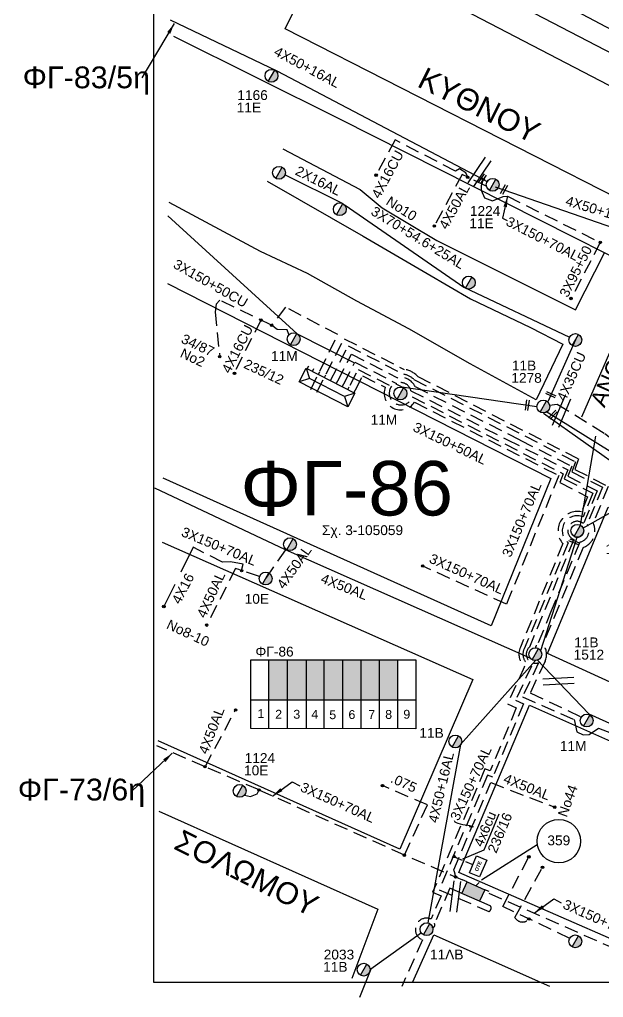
# Model space of a CAD drawing. Header units: millimetres. Extents: x 31 to 3826, y 22 to 1041.
# Drawn here: x 34.8 to 142, y 33.1 to 212.6 of the extents above; entities that cross this region are included whole.
import ezdxf

# ---------------------------------------------------------------- set-up
doc = ezdxf.new("R2010")
doc.units = ezdxf.units.MM
doc.linetypes.add('DASHED', pattern=[19.05, 12.7, -6.35])
doc.linetypes.add('DASHEDX2', pattern=[38.1, 25.4, -12.7])
for name, color, linetype in [('Link Box 4 Διευθύνσεων', 7, 'Continuous'), ('Pillar OTE', 7, 'Continuous'), ('Άγνωστα', 7, 'Continuous'), ('Γυμνά εναέρια ΧΤ (1Φ)   2x16AL', 7, 'Continuous'), ('Γυμνά εναέρια ΧΤ (3Φ)   4x35CU', 7, 'Continuous'), ('Γυμνά εναέρια ΧΤ (3Φ)   4x50AL', 7, 'Continuous'), ('Γυμνά εναέρια ΧΤ και ΦΟΠ (3Φ)   4x50+16AL', 7, 'Continuous'), ('Εναέρια παροχή ΧΤ 4x16', 7, 'SYN_LINE'), ('Επιγραφές - Σχήματα', 7, 'Continuous'), ('Καλώδια ΧΤ   3x150+50AL', 7, 'DASHED'), ('Καλώδια ΧΤ   3x150+50CU', 7, 'DASHED'), ('Καλώδια ΧΤ   3x150+70AL', 7, 'DASHED'), ('Καλώδια ΧΤ   3x150AL+50XLPE', 7, 'DASHED'), ('Μηχανική τομή', 7, 'Continuous'), ('Στύλος ΦΜ', 7, 'Continuous'), ('Στύλος ΦΜ @ 1', 7, 'Continuous'), ('Συνδέσεις', 7, 'Continuous'), ('Συνεστραμμένα ΧΤ   3x70+54.6+25 AL', 7, 'SYN_LINE'), ('Τομή', 7, 'Continuous'), ('Υποσταθμός πόλεως', 7, 'Continuous'), ('Υπόβαθρο ΔΕΗ', 7, 'Continuous'), ('Υπόγεια καλώδια Παροχών ΧΤ   .075', 7, 'DASHED'), ('Υπόγεια καλώδια Παροχών ΧΤ   4x16CU', 7, 'DASHED'), ('Υπόγεια καλώδια Παροχών ΧΤ   4x50AL', 7, 'DASHED'), ('Υπόγεια καλώδια Παροχών ΧΤ   4x6', 7, 'DASHED')]:
    doc.layers.add(name, color=color, linetype=linetype)
doc.styles.get("Standard").update_dxf_attribs({"font": 'arial.ttf'})
doc.linetypes.add('SYN_LINE', pattern='A,0.5,-0.0001,["/\\/\\/\\/",Standard,S=0.1,R=0,X=0,Y=-0.05],-0.25', length=0.7501)
doc.dimstyles.new('ISO-25', dxfattribs={"dimtxt": 2.5, "dimasz": 2.5, "dimexe": 1.25, "dimexo": 0.625, "dimtad": 1, "dimtxsty": 'Standard', "dimcen": 2.5, "dimadec": 0, "dimazin": 0, "dimtfac": 1, "dimtmove": 0, "dimatfit": 3, "dimfxl": 1, "dimarcsym": 0})

# ---------------------------------------------------------------- blocks, each defined once
blk = doc.blocks.new('ΥΠΑΡΧΩΝ ΤΣΙΜΕΝΤΕΝΙΟΣ ΣΤΥΛΟΣ')
at = {"layer": 'Στύλος ΦΜ'}
blk.add_hatch(color=7, dxfattribs=at).paths.add_polyline_path([(-1.29, -2.28, 0.574793), (2.62, 0, 0.268822), (1.3, 2.27)])
at = {"layer": 'Στύλος ΦΜ', "color": 7}
blk.add_line((-1.29, -2.28), (1.3, 2.27), dxfattribs=at)
blk.add_circle((0, 0), 2.62, dxfattribs=at)
at = {"layer": 'Στύλος ΦΜ', "flags": 4}
for tag, p in [('ΑΡΙΘΜΟΣ', (-4.68, 8.05)), ('ΤΥΠΟΣ', (-4.91, 3.03))]:
    blk.add_attdef(tag, p, '', height=4, dxfattribs=at)
blk = doc.blocks.new('ΤΟΜΗ')
at = {"layer": 'Τομή', "ltscale": 40}
for p, q in [((-5.68, 0), (5.68, 0)), ((5.68, -2.33), (-5.68, -2.33))]:
    blk.add_line(p, q, dxfattribs=at)
blk = doc.blocks.new('ΜΗΧΑΝΙΚΗ ΤΟΜΗ')
at = {"layer": 'Μηχανική τομή', "ltscale": 40}
for p, q in [((-1.89, 0.78), (1.89, 0.78)), ((1.89, 0), (-1.89, 0))]:
    blk.add_line(p, q, dxfattribs=at)
blk = doc.blocks.new('LINK BOX 4 ΑΝΑΧΩΡΗΣΕΩΝ')
at = {"layer": 'Link Box 4 Διευθύνσεων', "ltscale": 40}
blk.add_hatch(color=256, dxfattribs=at).paths.add_polyline_path([(-3.54, 0), (-3.54, -4.67), (3.54, -4.67), (3.54, 0)])
for p, q in [((-3.54, 0), (-5.33, 0)), ((5.33, 0), (3.54, 0)), ((-3.54, -4.67), (-5.33, -4.67)), ((5.33, -4.67), (3.54, -4.67))]:
    blk.add_line(p, q, dxfattribs=at)
blk.add_lwpolyline([(-3.54, -4.67), (-3.54, 0), (3.54, 0), (3.54, -4.67)], close=True, dxfattribs=at)
blk = doc.blocks.new('_ΣΥΝΔΕΣΗ')
at = {"layer": 'Συνδέσεις', "linetype": 'SYN_LINE', "ltscale": 40}
blk.add_hatch(color=256, dxfattribs=at).paths.add_polyline_path([(0.5, -0.01, 1), (-0.5, -0.01, 1)])
at = {"layer": 'Συνδέσεις'}
blk.add_circle((0, -0.01), 0.5, dxfattribs=at)
blk = doc.blocks.new('ΥΠΟΣΤΑΘΜΟΣ ΠΟΛΕΩΣ 9 ΑΝΑΧΩΡΗΣΕΩΝ')
at = {"layer": 'Υποσταθμός πόλεως', "ltscale": 40}
for p, q in [((-9.63, -2.82), (-9.63, -4)), ((-7.12, -2.82), (-7.12, -4)), ((-4.84, -2.82), (-4.84, -4)), ((-2.36, -2.82), (-2.36, -4)), ((0.09, -2.82), (0.09, -4)), ((2.55, -2.82), (2.55, -4)), ((5.02, -2.82), (5.02, -4)), ((7.48, -2.82), (7.48, -4)), ((9.61, -2.82), (9.61, -4))]:
    blk.add_line(p, q, dxfattribs=at)
blk.add_lwpolyline([(-10.02, 2.82), (10.02, 2.82), (10.02, -2.82), (-10.02, -2.82)], close=True, dxfattribs=at)
for points in [[(-7.21, 0), (-10.02, 2.82)], [(-10.02, -2.82), (-7.21, 0)], [(-7.21, 0), (7.21, 0)], [(7.21, 0), (10.02, 2.82)], [(10.02, -2.82), (7.21, 0)]]:
    blk.add_lwpolyline(points, dxfattribs=at)
at = {"layer": 'Υποσταθμός πόλεως', "linetype": 'SYN_LINE', "ltscale": 40, "flags": 1}
for tag, p in [('ΜΕΤΑΣΧΗΜΑΤΙΣΜΟΣ', (10.79, 1.71)), ('ΙΣΧΥΣ', (10.77, -1.08)), ('ΑΡΙΘΜΟΣ', (10.89, -3.8))]:
    blk.add_attdef(tag, p, '', height=1.8, dxfattribs=at)
blk = doc.blocks.new('PILLAR ΟΤΕ')
at = {"layer": 'Pillar OTE', "ltscale": 40}
blk.add_lwpolyline([(-3.31, 2.02), (3.39, 2.02), (3.39, -1.99), (-3.31, -1.99)], close=True, dxfattribs=at)
at = {"layer": 'Pillar OTE', "insert": (-1.81, 0.71), "char_height": 1.3575, "width": 109.961, "attachment_point": 1}
blk.add_mtext('{\\fArial|b1|i0|c161|p34;OTE}', dxfattribs=at)

msp = doc.modelspace()

# ---------------------------------------------------------------- hatches: boundary and pattern name
at = {"layer": 'Pillar OTE', "ltscale": 40}
h = msp.add_hatch(color=256, dxfattribs=at)
h.dxf.hatch_style = 1
h.paths.add_polyline_path([(114.33, 58.77), (114.93, 58.78), (114.54, 59.24)])
at = {"layer": 'Καλώδια ΧΤ   3x150AL+50XLPE', "linetype": 'DASHED', "lineweight": -3, "ltscale": 0.2}
h = msp.add_hatch(color=6, dxfattribs=at)
h.dxf.hatch_style = 1
h.paths.add_polyline_path([(80.59, 87.75), (84.03, 87.75), (84.03, 95.11), (80.59, 95.11)])
h = msp.add_hatch(color=5, dxfattribs=at)
h.dxf.hatch_style = 1
h.paths.add_polyline_path([(84.03, 87.75), (87.47, 87.74), (87.47, 95.11), (84.03, 95.11)])
h = msp.add_hatch(color=1, dxfattribs=at)
h.dxf.hatch_style = 1
h.paths.add_polyline_path([(87.47, 87.74), (90.77, 87.74), (90.77, 95.11), (87.47, 95.11)])
h = msp.add_hatch(color=25, dxfattribs=at)
h.dxf.hatch_style = 1
h.paths.add_polyline_path([(90.77, 87.74), (94.15, 87.74), (94.15, 95.11), (90.77, 95.11)])
h = msp.add_hatch(color=2, dxfattribs=at)
h.dxf.hatch_style = 1
h.paths.add_polyline_path([(97.55, 95.11), (94.15, 95.11), (94.15, 87.74), (97.55, 87.73)])
h = msp.add_hatch(color=30, dxfattribs=at)
h.dxf.hatch_style = 1
h.paths.add_polyline_path([(97.55, 87.73), (100.89, 87.73), (100.89, 95.11), (97.55, 95.11)])
h = msp.add_hatch(color=62, dxfattribs=at)
h.dxf.hatch_style = 1
h.paths.add_polyline_path([(100.89, 87.73), (104.27, 87.73), (104.27, 95.11), (100.89, 95.11)])

# ---------------------------------------------------------------- linework, layer by layer
at = {"layer": 'Pillar OTE', "ltscale": 40}
for points in [[(77.26, 82.47), (77.26, 95.11), (107.59, 95.11), (107.59, 82.44), (77.26, 82.47)], [(80.59, 82.47), (80.59, 95.11)], [(84.03, 82.47), (84.03, 95.11)], [(87.47, 82.46), (87.47, 95.11)], [(90.77, 82.46), (90.77, 95.11)], [(94.15, 82.46), (94.15, 95.11)], [(97.55, 82.45), (97.55, 95.11)], [(100.89, 82.45), (100.89, 95.11)], [(104.27, 82.45), (104.27, 95.11)], [(77.26, 87.75), (107.59, 87.73)], [(114.54, 59.24), (114.93, 58.78), (114.33, 58.77), (114.54, 59.24)]]:
    msp.add_lwpolyline(points, dxfattribs=at)
at = {"layer": 'Άγνωστα', "color": 1, "linetype": 'DASHED', "ltscale": 0.2}
for points in [[(141.43, 171.72), (136.07, 161.43)], [(123.55, 49.78), (128.31, 58.91)], [(135.87, 43.92), (123.55, 49.78)]]:
    msp.add_lwpolyline(points, dxfattribs=at)
at = {"layer": 'Άγνωστα', "color": 62, "linetype": 'DASHED', "ltscale": 0.2}
msp.add_lwpolyline([(132.13, 141.84), (133.49, 142.05), (142.25, 136.64), (142.25, 136.64), (143.32, 135.85), (144.07, 134.13), (144.66, 133)], dxfattribs=at)
at = {"layer": 'Άγνωστα', "color": 5, "linetype": 'SYN_LINE', "ltscale": 20}
msp.add_lwpolyline([(131, 140.37), (146.54, 129.36), (154.14, 126.11), (177.13, 115.53), (199.29, 105.19), (209.81, 109.71)], dxfattribs=at)
at = {"layer": 'Άγνωστα', "color": 62, "linetype": 'SYN_LINE', "ltscale": 18}
msp.add_lwpolyline([(152.8, 127.37), (131.42, 140.65)], dxfattribs=at)
at = {"layer": 'Άγνωστα', "color": 62}
for points in [[(137.79, 119.81), (140.6, 136.15)], [(130.49, 96.79), (137.21, 117.61)]]:
    msp.add_lwpolyline(points, dxfattribs=at)
at = {"layer": 'Άγνωστα', "color": 62, "linetype": 'SYN_LINE', "ltscale": 20}
msp.add_lwpolyline([(138.25, 119.25), (152.75, 127.45)], dxfattribs=at)
at = {"layer": 'Άγνωστα', "color": 1, "linetype": 'DASHED', "ltscale": 0.2}
msp.add_lwpolyline([(128.36, 47.49, -0.510418), (125.74, 47.75), (125.74, 47.75), (125.74, 47.75), (130.83, 57)], format="xyb", dxfattribs=at)
at = {"layer": 'Άγνωστα', "color": 30}
msp.add_lwpolyline([(108.59, 44.94), (99.28, 38.31), (97.23, 33.09)], dxfattribs=at)
at = {"layer": 'Γυμνά εναέρια ΧΤ (1Φ)   2x16AL', "color": 25}
msp.add_lwpolyline([(83.61, 184.15), (94.19, 178.84)], dxfattribs=at)
at = {"layer": 'Γυμνά εναέρια ΧΤ (3Φ)   4x50AL', "color": 6}
msp.add_lwpolyline([(128.59, 95.4), (83.64, 115.27), (59.66, 126.58)], dxfattribs=at)
at = {"layer": 'Γυμνά εναέρια ΧΤ και ΦΟΠ (3Φ)   4x50+16AL', "color": 2}
msp.add_lwpolyline([(82.03, 240), (101.08, 228.95), (124.59, 216.3), (153.57, 201.2)], dxfattribs=at)
at = {"layer": 'Γυμνά εναέρια ΧΤ και ΦΟΠ (3Φ)   4x50+16AL', "color": 62}
for points in [[(62.46, 212.61), (82.06, 203.2), (120.78, 182.86)], [(129.52, 94.94), (115.79, 79.55), (109.76, 46.78)]]:
    msp.add_lwpolyline(points, dxfattribs=at)
at = {"layer": 'Γυμνά εναέρια ΧΤ και ΦΟΠ (3Φ)   4x50+16AL', "color": 1}
msp.add_lwpolyline([(122.13, 181.96), (167.51, 166.18)], dxfattribs=at)
at = {"layer": 'Γυμνά εναέρια ΧΤ και ΦΟΠ (3Φ)   4x50+16AL', "color": 5}
msp.add_lwpolyline([(129.8, 95.16), (139.3, 85.16), (153.82, 78.64), (182.48, 65.86), (210.25, 52.44)], dxfattribs=at)
at = {"layer": 'Εναέρια παροχή ΧΤ 4x16', "color": 6, "linetype": 'DASHEDX2', "ltscale": 0.2}
msp.add_lwpolyline([(66.72, 115.75), (61.31, 104.88)], dxfattribs=at)
at = {"layer": 'Επιγραφές - Σχήματα'}
msp.add_lwpolyline([(59.44, 35.9), (2090.36, 35.9), (2090.36, 1038.33), (59.44, 1038.33)], close=True, dxfattribs=at)
at = {"layer": 'Επιγραφές - Σχήματα', "color": 7}
msp.add_circle((133.82, 61.79), 4, dxfattribs=at)
at = {"layer": 'Καλώδια ΧΤ   3x150+50AL', "color": 5, "ltscale": 0.2}
msp.add_lwpolyline([(89.39, 144.2), (94.41, 154.05), (105.41, 148.41, -0.176722), (107.95, 147.11), (107.95, 147.11), (137.46, 131.97), (136.74, 130.05), (142.9, 126.93), (140.12, 120.22, -0.452769), (138.26, 115.71), (133.82, 104.96), (130.91, 97.94, -0.281035), (131.32, 94.83), (131.32, 94.83), (128.58, 89.04), (137.94, 84.57)], format="xyb", dxfattribs=at)
at = {"layer": 'Καλώδια ΧΤ   3x150+50AL', "color": 6, "ltscale": 0.2}
msp.add_lwpolyline([(91.88, 146.34), (95.15, 152.71), (105.37, 147.51, -0.150397), (107.22, 146.57), (136.9, 131.43), (136.22, 129.6), (141.82, 126.76), (139.01, 119.96, -0.526538), (137.65, 116.69), (132.44, 104.08), (132.44, 104.08), (129.78, 97.63), (129.78, 97.63, 0.883673), (129.63, 97.29)], format="xyb", dxfattribs=at)
at = {"layer": 'Καλώδια ΧΤ   3x150+50AL', "color": 2, "ltscale": 0.2}
msp.add_lwpolyline([(93.23, 146.31), (95.74, 151.19), (95.74, 151.19), (95.74, 151.19), (95.74, 151.19), (95.74, 151.19), (104.19, 146.89, -0.347909), (107.42, 145.25), (126.73, 135.43), (126.73, 135.43), (136.18, 130.62), (135.5, 128.8), (140.84, 126.09), (138.36, 120.08, 1.187252), (136.56, 117.18), (128.43, 97.41, 0.842111), (130.12, 94.56), (127.15, 88.26), (127.15, 88.26), (136.62, 84.11), (137.11, 81.88), (138.32, 81.34), (139.42, 81.39), (141.12, 82.55), (150.74, 78.62)], format="xyb", dxfattribs=at)
at = {"layer": 'Καλώδια ΧΤ   3x150+50AL', "color": 30, "ltscale": 0.2}
msp.add_lwpolyline([(95.51, 145.52), (97, 148.41), (103.09, 145.3, 1.156326), (106.92, 143.36), (134.63, 129.25), (134.02, 127.62), (139.11, 125.04), (137.96, 122.24, 0.727095), (134.57, 116.42), (126.77, 97.39), (126.77, 97.39), (126.77, 97.39, 0.33229), (127.53, 93.84), (124.38, 87.01), (126.02, 86.29), (121.19, 74.69), (120.26, 75.05), (110.66, 52.4), (112.22, 51.72), (110.36, 47.5, 1.014285), (108.8, 43.66), (104.97, 35.08)], format="xyb", dxfattribs=at)
at = {"layer": 'Καλώδια ΧΤ   3x150+50AL', "color": 62, "ltscale": 0.2}
msp.add_lwpolyline([(96.47, 144.65), (97.8, 147.24), (101.97, 145.12, 0.916451), (107.31, 142.39), (133.78, 128.92)], format="xyb", dxfattribs=at)
at = {"layer": 'Καλώδια ΧΤ   3x150+50AL', "color": 30, "ltscale": 0.2}
msp.add_lwpolyline([(106.89, 143.37), (106.89, 143.37)], close=True, dxfattribs=at)
at = {"layer": 'Καλώδια ΧΤ   3x150+50AL', "color": 2, "ltscale": 0.2}
msp.add_lwpolyline([(136.77, 117.69), (136.77, 117.69)], close=True, dxfattribs=at)
at = {"layer": 'Καλώδια ΧΤ   3x150+50AL', "color": 1, "ltscale": 0.2}
msp.add_lwpolyline([(128.94, 94.21), (128.94, 94.21)], close=True, dxfattribs=at)
at = {"layer": 'Καλώδια ΧΤ   3x150+50CU', "color": 25, "linetype": 'SYN_LINE', "ltscale": 20}
for points in [[(62.03, 176.6), (85.76, 154.95), (96.33, 149.59)], [(103.87, 145.77), (104.99, 145.2), (129.8, 141.57)]]:
    msp.add_lwpolyline(points, dxfattribs=at)
at = {"layer": 'Καλώδια ΧΤ   3x150+50CU', "color": 25, "ltscale": 0.2}
for points in [[(84.23, 154.79), (83.92, 155.67), (82.12, 155.75), (81.09, 156.5), (71.59, 161.13), (70.92, 160.4), (70.72, 158.95), (71.56, 150.76)], [(88.28, 144.74), (93.25, 154.79), (83.66, 159.81), (81.09, 156.5)]]:
    msp.add_lwpolyline(points, dxfattribs=at)
at = {"layer": 'Καλώδια ΧΤ   3x150+70AL', "color": 1, "ltscale": 0.2}
for points in [[(119.95, 183.3), (119.54, 182.12), (119.54, 181.29), (120.17, 179.88), (121.63, 179.38), (123.61, 180.18), (124.41, 180.19), (141.43, 171.72)], [(120.98, 52.25), (162.06, 34.11)]]:
    msp.add_lwpolyline(points, dxfattribs=at)
at = {"layer": 'Καλώδια ΧΤ   3x150+70AL', "color": 62, "ltscale": 0.2}
for points in [[(133.81, 128.9), (124.66, 106.4)], [(124.66, 106.4), (124.21, 105.28), (108.83, 112.31)]]:
    msp.add_lwpolyline(points, dxfattribs=at)
at = {"layer": 'Καλώδια ΧΤ   3x150+70AL', "color": 6, "ltscale": 0.2}
msp.add_lwpolyline([(75.58, 111.48), (75.89, 112.67), (73.56, 113.08), (72.05, 113.02), (66.72, 115.75)], dxfattribs=at)
at = {"layer": 'Καλώδια ΧΤ   3x150+70AL', "color": 85, "ltscale": 0.2}
for points in [[(116.21, 54.62), (105.46, 59.22), (78.78, 71.19), (68.87, 75.46), (60.02, 79.28)], [(76.12, 70.24), (77.22, 69.96), (78.43, 70.46), (78.78, 71.19)]]:
    msp.add_lwpolyline(points, dxfattribs=at)
msp.add_lwpolyline([(114.86, 55.2, 0.069864), (114.54, 56.53), (114.54, 56.53), (121.32, 72.54)], format="xyb", dxfattribs=at)
at = {"layer": 'Καλώδια ΧΤ   3x150AL+50XLPE', "color": 1, "linetype": 'DASHED', "lineweight": -3, "ltscale": 0.2}
msp.add_lwpolyline([(94.34, 145.74), (96.4, 149.73), (104.03, 145.84, -0.458123), (106.67, 144.5), (106.67, 144.5), (106.67, 144.5), (106.67, 144.5), (124.26, 135.54), (135.46, 129.98), (134.83, 128.31), (140.06, 125.67), (138.26, 121.33, 0.878829), (135.54, 116.59), (127.46, 97.11), (127.46, 97.11), (127.46, 97.11, 0.453521), (128.81, 93.94), (125.86, 87.67), (127.31, 87.03), (121.68, 73.54), (120.75, 73.89), (111.84, 52.88), (120.98, 48.87, 0.436006), (121.32, 49.85), (120.09, 50.39)], format="xyb", dxfattribs=at)
at = {"layer": 'Καλώδια ΧΤ   3x150AL+50XLPE', "color": 30, "linetype": 'DASHED', "lineweight": -3, "ltscale": 0.2}
msp.add_lwpolyline([(115.21, 52.53), (113.83, 53.13), (110.99, 46.65, -0.762629), (110.51, 45.99)], format="xyb", dxfattribs=at)
at = {"layer": 'Καλώδια ΧΤ   3x150AL+50XLPE', "color": 0, "linetype": 'DASHED', "lineweight": -3, "ltscale": 0.2}
msp.add_arc((137.21, 118.78), 1.18, 240.4401, 60.1865, dxfattribs=at)
at = {"layer": 'Συνεστραμμένα ΧΤ   3x70+54.6+25 AL', "color": 25, "ltscale": 20}
for p, q in [((94.57, 178.55), (116.39, 163.5)), ((116.39, 163.5), (135.79, 154.31))]:
    msp.add_line(p, q, dxfattribs=at)
msp.add_lwpolyline([(136.86, 153.81), (131.78, 142.45)], dxfattribs=at)
at = {"layer": 'Υπόβαθρο ΔΕΗ'}
for points in [[(109.23, 264.12), (96.08, 235.94), (202.83, 179.41), (221.31, 212.07), (126.2, 264.12), (115.46, 270.23), (113.19, 271.42), (109.37, 264.12)], [(83.59, 210.96), (91.69, 227.33), (198.78, 171.6), (190.34, 156.49), (83.59, 210.96)], [(63.11, 209.62), (93.55, 194.41), (185.38, 148.05), (170.76, 121.68)], [(83.14, 188.93), (97.37, 181.42), (101.4, 178.08), (111.42, 172.07), (136.91, 159.32), (142.22, 169.84)], [(80.29, 182.95), (97.89, 172.89), (109.64, 166.04), (117.59, 161.37), (128.63, 156.13), (134.57, 153.06), (129.68, 142.81), (117.53, 149.44), (106.28, 155.86), (96.71, 160.96), (87.69, 165.99), (79.03, 170.04), (62.28, 179.03)], [(138.06, 139.71), (149.55, 166.14)], [(61.98, 164.2), (132.33, 128.38), (121.38, 101.34), (61.19, 128.42)], [(212.85, 59.18), (131.77, 96.22), (142.89, 123.13), (222.38, 82.62), (212.85, 59.18)], [(60.98, 116.66), (118.03, 91.49), (104.64, 60.3), (60.29, 80.18)], [(163.13, 35.24), (115.48, 56.05), (128.41, 86.78), (209.37, 50.74), (202.74, 34.36)], [(60.36, 67.29), (100.6, 49.28), (95.84, 36.6)], [(120.09, 60.2), (122.87, 66.81)], [(129.87, 61.13), (119.64, 54.62)], [(119.19, 54.18), (118.59, 53.59)], [(107.04, 35.98), (110.89, 44.6), (132.08, 35.19)]]:
    msp.add_lwpolyline(points, dxfattribs=at)
msp.add_open_spline([(114.63, 65.56), (114.65, 64.98), (118.48, 64.69), (118.29, 64.24), (117.36, 64.39)], degree=3, dxfattribs=at)
at = {"layer": 'Υπόγεια καλώδια Παροχών ΧΤ   .075', "color": 85, "ltscale": 0.2}
msp.add_lwpolyline([(105.46, 59.22), (109.69, 68.43), (101.45, 71.99)], dxfattribs=at)
at = {"layer": 'Υπόγεια καλώδια Παροχών ΧΤ   4x16CU', "color": 25, "ltscale": 0.2}
msp.add_line((79.14, 157.45), (74.1, 147.55), dxfattribs=at)
at = {"layer": 'Υπόγεια καλώδια Παροχών ΧΤ   4x16CU', "color": 1, "ltscale": 0.2}
msp.add_lwpolyline([(117.11, 183.69), (116.75, 184.52), (115.58, 185.25), (114.87, 184.83), (103.76, 190.53), (100.28, 184.08)], dxfattribs=at)
at = {"layer": 'Υπόγεια καλώδια Παροχών ΧΤ   4x50AL', "color": 1, "ltscale": 0.2}
msp.add_lwpolyline([(120.51, 182.03), (116.07, 184.2), (110.95, 174.74)], dxfattribs=at)
at = {"layer": 'Υπόγεια καλώδια Παροχών ΧΤ   4x50AL', "color": 6, "ltscale": 0.2}
for points in [[(83.64, 115.27), (79.99, 110.01)], [(78.88, 110.38), (74.45, 111.85), (69.18, 101.46)]]:
    msp.add_lwpolyline(points, dxfattribs=at)
at = {"layer": 'Υπόγεια καλώδια Παροχών ΧΤ   4x50AL', "color": 85, "ltscale": 0.2}
for points in [[(68.87, 75.46), (74.49, 85.88)], [(121.32, 72.54), (133.06, 68.03)]]:
    msp.add_lwpolyline(points, dxfattribs=at)
at = {"layer": 'Υπόγεια καλώδια Παροχών ΧΤ   4x6', "color": 1, "linetype": 'DASHED', "lineweight": -3, "ltscale": 0.1}
msp.add_lwpolyline([(114.93, 58.78), (118.05, 57.45)], dxfattribs=at)

# ---------------------------------------------------------------- block references
at = {"layer": 'Link Box 4 Διευθύνσεων', "xscale": 0.500000000000001, "yscale": 0.500000000000001, "zscale": 0.500000000000001, "rotation": 336.3011831528464}
msp.add_blockref('LINK BOX 4 ΑΝΑΧΩΡΗΣΕΩΝ', (118.59, 53.59), dxfattribs=at)
at = {"layer": 'Pillar OTE', "xscale": 0.5, "yscale": 0.5, "zscale": 0.5, "rotation": 67.19744238475475}
msp.add_blockref('PILLAR ΟΤΕ', (119.01, 57.12), dxfattribs=at)
at = {"layer": 'Μηχανική τομή'}
for p, xscale, yscale, zscale, rotation in [((119.95, 183.3), 0.4999999999999951, 0.4999999999999951, 0.4999999999999951, 56.24555383880203), ((123.93, 181.34), 0.499999999999997, 0.499999999999997, 0.499999999999997, 61.87573409726129), ((132.28, 143.58), 0.500000000000002, 0.500000000000002, 0.500000000000002, 335.3450263880634), ((128.22, 141.8), 0.5000000000000014, 0.5000000000000014, 0.5000000000000014, 81.74848629359666), ((132.88, 139.95), 0.499999999999991, 0.499999999999991, 0.499999999999991, 46.81951555074491), ((136.55, 116.56), 0.5000000000000124, 0.5000000000000124, 0.5000000000000124, 337.2156721284402)]:
    msp.add_blockref('ΜΗΧΑΝΙΚΗ ΤΟΜΗ', p, dxfattribs=dict(at, xscale=xscale, yscale=yscale, zscale=zscale, rotation=rotation))
at = {"layer": 'Στύλος ΦΜ @ 1', "ltscale": 40}
ref = msp.add_blockref('ΥΠΑΡΧΩΝ ΤΣΙΜΕΝΤΕΝΙΟΣ ΣΤΥΛΟΣ', (81.07, 202.32), dxfattribs=dict(at, xscale=0.4499999999998181, yscale=0.4499999999998181, zscale=0.4499999999998181))
ref.add_attrib('ΤΥΠΟΣ', '11E', (74.69, 195.6), dxfattribs={"layer": 'Στύλος ΦΜ', "height": 1.8, "flags": 4})
ref.add_attrib('ΑΡΙΘΜΟΣ', '1166', (74.8, 197.87), dxfattribs={"layer": 'Στύλος ΦΜ', "height": 1.8, "flags": 4})
at = {"layer": 'Στύλος ΦΜ @ 1', "ltscale": 40, "xscale": 0.4499999999998181, "yscale": 0.4499999999998181, "zscale": 0.4499999999998181}
for p in [(82.46, 184.51), (93.61, 177.82), (117.29, 164.35), (136.86, 153.81), (84.48, 116.31), (136.84, 43.41)]:
    msp.add_blockref('ΥΠΑΡΧΩΝ ΤΣΙΜΕΝΤΕΝΙΟΣ ΣΤΥΛΟΣ', p, dxfattribs=at)
at = {"layer": 'Στύλος ΦΜ @ 1', "ltscale": 40}
ref = msp.add_blockref('ΥΠΑΡΧΩΝ ΤΣΙΜΕΝΤΕΝΙΟΣ ΣΤΥΛΟΣ', (121.67, 182.31), dxfattribs=dict(at, xscale=0.4499999999998181, yscale=0.4499999999998181, zscale=0.4499999999998181))
ref.add_attrib('ΤΥΠΟΣ', '11E', (117.38, 174.33), dxfattribs={"layer": 'Στύλος ΦΜ', "height": 1.8, "flags": 4})
ref.add_attrib('ΑΡΙΘΜΟΣ', '1224', (117.49, 176.6), dxfattribs={"layer": 'Στύλος ΦΜ', "height": 1.8, "flags": 4})
ref = msp.add_blockref('ΥΠΑΡΧΩΝ ΤΣΙΜΕΝΤΕΝΙΟΣ ΣΤΥΛΟΣ', (85.14, 153.96), dxfattribs=dict(at, xscale=0.4499999999998181, yscale=0.4499999999998181, zscale=0.4499999999998181))
ref.add_attrib('ΤΥΠΟΣ', '11M', (80.98, 149.96), dxfattribs={"layer": 'Στύλος ΦΜ', "height": 1.8, "flags": 4})
ref = msp.add_blockref('ΥΠΑΡΧΩΝ ΤΣΙΜΕΝΤΕΝΙΟΣ ΣΤΥΛΟΣ', (130.98, 141.59), dxfattribs=dict(at, xscale=0.4499999999998181, yscale=0.4499999999998181, zscale=0.4499999999998181))
ref.add_attrib('ΤΥΠΟΣ', '1278', (125.1, 145.95), dxfattribs={"layer": 'Στύλος ΦΜ', "height": 1.8, "flags": 4})
ref.add_attrib('ΑΡΙΘΜΟΣ', '11B', (125.2, 148.22), dxfattribs={"layer": 'Στύλος ΦΜ', "height": 1.8, "flags": 4})
ref = msp.add_blockref('ΥΠΑΡΧΩΝ ΤΣΙΜΕΝΤΕΝΙΟΣ ΣΤΥΛΟΣ', (104.74, 143.99), dxfattribs=dict(at, xscale=0.4499999999998181, yscale=0.4499999999998181, zscale=0.4499999999998181))
ref.add_attrib('ΤΥΠΟΣ', '11M', (99.26, 138.27), dxfattribs={"layer": 'Στύλος ΦΜ', "height": 1.8, "flags": 4})
ref = msp.add_blockref('ΥΠΑΡΧΩΝ ΤΣΙΜΕΝΤΕΝΙΟΣ ΣΤΥΛΟΣ', (137.21, 118.78), dxfattribs=dict(at, xscale=0.4499999999998181, yscale=0.4499999999998181, zscale=0.4499999999998181))
ref.add_attrib('ΤΥΠΟΣ', '11ΛB', (142.39, 114.51), dxfattribs={"layer": 'Στύλος ΦΜ', "height": 1.8, "flags": 4})
ref = msp.add_blockref('ΥΠΑΡΧΩΝ ΤΣΙΜΕΝΤΕΝΙΟΣ ΣΤΥΛΟΣ', (79.99, 110.01), dxfattribs=dict(at, xscale=0.4499999999998181, yscale=0.4499999999998181, zscale=0.4499999999998181))
ref.add_attrib('ΤΥΠΟΣ', '10E', (76.15, 105.38), dxfattribs={"layer": 'Στύλος ΦΜ', "height": 1.8, "flags": 4})
ref = msp.add_blockref('ΥΠΑΡΧΩΝ ΤΣΙΜΕΝΤΕΝΙΟΣ ΣΤΥΛΟΣ', (129.52, 96.12), dxfattribs=dict(at, xscale=0.4499999999998181, yscale=0.4499999999998181, zscale=0.4499999999998181))
ref.add_attrib('ΤΥΠΟΣ', '1512', (136.54, 95.13), dxfattribs={"layer": 'Στύλος ΦΜ', "height": 1.8, "flags": 4})
ref.add_attrib('ΑΡΙΘΜΟΣ', '11B', (136.64, 97.39), dxfattribs={"layer": 'Στύλος ΦΜ', "height": 1.8, "flags": 4})
ref = msp.add_blockref('ΥΠΑΡΧΩΝ ΤΣΙΜΕΝΤΕΝΙΟΣ ΣΤΥΛΟΣ', (138.92, 83.93), dxfattribs=dict(at, xscale=0.4499999999998181, yscale=0.4499999999998181, zscale=0.4499999999998181))
ref.add_attrib('ΤΥΠΟΣ', '11M', (134.01, 78.36), dxfattribs={"layer": 'Στύλος ΦΜ', "height": 1.8, "flags": 4})
ref = msp.add_blockref('ΥΠΑΡΧΩΝ ΤΣΙΜΕΝΤΕΝΙΟΣ ΣΤΥΛΟΣ', (114.82, 80.1), dxfattribs=dict(at, xscale=0.4499999999998181, yscale=0.4499999999998181, zscale=0.4499999999998181))
ref.add_attrib('ΤΥΠΟΣ', '11B', (108.22, 80.76), dxfattribs={"layer": 'Στύλος ΦΜ', "height": 1.8, "flags": 4})
ref = msp.add_blockref('ΥΠΑΡΧΩΝ ΤΣΙΜΕΝΤΕΝΙΟΣ ΣΤΥΛΟΣ', (75.23, 71.02), dxfattribs=dict(at, xscale=0.4499999999998181, yscale=0.4499999999998181, zscale=0.4499999999998181))
ref.add_attrib('ΤΥΠΟΣ', '10E', (76.03, 73.88), dxfattribs={"layer": 'Στύλος ΦΜ', "height": 1.8, "flags": 4})
ref.add_attrib('ΑΡΙΘΜΟΣ', '1124', (76.14, 76.15), dxfattribs={"layer": 'Στύλος ΦΜ', "height": 1.8, "flags": 4})
ref = msp.add_blockref('ΥΠΑΡΧΩΝ ΤΣΙΜΕΝΤΕΝΙΟΣ ΣΤΥΛΟΣ', (109.54, 45.62), dxfattribs=dict(at, xscale=0.4499999999998181, yscale=0.4499999999998181, zscale=0.4499999999998181))
ref.add_attrib('ΤΥΠΟΣ', '11ΛB', (110.16, 40.07), dxfattribs={"layer": 'Στύλος ΦΜ', "height": 1.8, "flags": 4})
ref = msp.add_blockref('ΥΠΑΡΧΩΝ ΤΣΙΜΕΝΤΕΝΙΟΣ ΣΤΥΛΟΣ', (98, 38.18), dxfattribs=dict(at, xscale=0.4499999999998181, yscale=0.4499999999998181, zscale=0.4499999999998181))
ref.add_attrib('ΤΥΠΟΣ', '11B', (90.56, 37.81), dxfattribs={"layer": 'Στύλος ΦΜ', "height": 1.8, "flags": 4})
ref.add_attrib('ΑΡΙΘΜΟΣ', '2033', (90.66, 40.07), dxfattribs={"layer": 'Στύλος ΦΜ', "height": 1.8, "flags": 4})
at = {"layer": 'Συνδέσεις', "xscale": 0.4499999999998181, "yscale": 0.4499999999998181, "zscale": 0.4499999999998181}
for p in [(100.28, 184.08), (117.11, 183.69), (119.95, 183.3), (110.95, 174.74), (141.43, 171.72), (136.07, 161.43), (79.14, 157.46), (81.1, 156.51), (71.56, 150.76), (74.28, 147.69), (75.58, 111.48), (108.83, 112.32), (61.31, 104.88), (69.18, 101.46), (74.49, 85.88), (68.87, 75.46), (101.45, 71.99), (78.78, 71.19), (133.06, 68.03), (105.46, 59.22), (128.31, 58.91), (130.83, 57), (114.86, 55.2), (128.32, 47.51)]:
    msp.add_blockref('_ΣΥΝΔΕΣΗ', p, dxfattribs=at)
at = {"layer": 'Τομή'}
for p, xscale, yscale, zscale, rotation in [((118.77, 185), 0.4999999999999994, 0.4999999999999994, 0.4999999999999994, 56.07428663615792), ((133.79, 140.81), 0.4999999999999998, 0.4999999999999998, 0.4999999999999998, 66.95357103831319), ((133.73, 91.72), 0.4999999999999997, 0.4999999999999997, 0.4999999999999997, 3.092597051392536), ((114.23, 51.71), 0.5000000000000034, 0.5000000000000034, 0.5000000000000034, 82.53820776048836)]:
    msp.add_blockref('ΤΟΜΗ', p, dxfattribs=dict(at, xscale=xscale, yscale=yscale, zscale=zscale, rotation=rotation))
at = {"layer": 'Υποσταθμός πόλεως', "xscale": 0.5000000000000069, "yscale": 0.5000000000000069, "zscale": 0.5000000000000069, "rotation": 152.7990855072256}
msp.add_blockref('ΥΠΟΣΤΑΘΜΟΣ ΠΟΛΕΩΣ 9 ΑΝΑΧΩΡΗΣΕΩΝ', (91.27, 145.07), dxfattribs=at)

# ---------------------------------------------------------------- texts
at = {"ltscale": 30, "char_height": 1.63, "width": 11.2573, "attachment_point": 1}
for s, insert in [('1', (78.51, 86.03)), ('2', (81.75, 85.9)), ('3', (85.08, 85.9)), ('4', (88.38, 85.9)), ('5', (91.68, 85.82)), ('6', (95.2, 85.85)), ('7', (98.83, 85.85)), ('8', (101.95, 85.87)), ('9', (105.28, 85.9))]:
    msp.add_mtext(s, dxfattribs=dict(at, insert=insert))
at = {"layer": 'Άγνωστα', "color": 7, "linetype": 'DASHED', "insert": (133.84, 162.28), "char_height": 1.8, "width": 168.3718, "attachment_point": 1, "rotation": 63.3222}
msp.add_mtext('3X95+50', dxfattribs=at)
at = {"layer": 'Γυμνά εναέρια ΧΤ (1Φ)   2x16AL', "color": 7, "insert": (86.07, 185.86), "char_height": 1.8, "width": 168.3718, "attachment_point": 1, "rotation": 333.3461}
msp.add_mtext('2X16AL', dxfattribs=at)
at = {"layer": 'Γυμνά εναέρια ΧΤ (3Φ)   4x35CU', "color": 7, "insert": (133.37, 143.14), "char_height": 1.8, "width": 168.3718, "attachment_point": 1, "rotation": 65.9355}
msp.add_mtext('4X35CU', dxfattribs=at)
at = {"layer": 'Γυμνά εναέρια ΧΤ (3Φ)   4x50AL', "color": 7, "insert": (90.62, 111), "char_height": 1.8, "width": 168.3718, "attachment_point": 1, "rotation": 338.2819}
msp.add_mtext('4X50AL', dxfattribs=at)
at = {"layer": 'Γυμνά εναέρια ΧΤ και ΦΟΠ (3Φ)   4x50+16AL', "color": 7, "char_height": 1.8, "width": 168.3718, "attachment_point": 1}
for insert, rotation in [((82.19, 207.79), 332.1405), ((135.42, 180.31), 343.3756), ((109.82, 65.44), 76.7651)]:
    msp.add_mtext('4X50+16AL', dxfattribs=dict(at, insert=insert, rotation=rotation))
at = {"layer": 'Εναέρια παροχή ΧΤ 4x16', "color": 7, "insert": (62.67, 105.98), "char_height": 1.8, "width": 168.3718, "attachment_point": 1, "rotation": 62.6821}
msp.add_mtext('4X16', dxfattribs=at)
at = {"layer": 'Επιγραφές - Σχήματα', "attachment_point": 1}
for s, insert, char_height, width in [('\\A1;ΦΓ-83/5η', (35.39, 204.03), 4, 157.7424), ('ΦΓ-86', (75.36, 131.59), 10, 103.4348), ('ΦΓ-86', (78.12, 97.49), 1.8, 103.4348), ('\\A1;ΦΓ-73/6η', (34.5, 73.26), 4, 157.7424)]:
    msp.add_mtext(s, dxfattribs=dict(at, insert=insert, char_height=char_height, width=width))
at = {"layer": 'Επιγραφές - Σχήματα', "width": 157.7424, "attachment_point": 1}
for s, insert, char_height, rotation in [('\\pt12;ΚΥΘΝΟΥ', (109.4, 204.03), 4, 333.5637), ('\\pt3,9;ΑΝΘΕΩΝ', (139.46, 142.48), 3, 65.8418), ('\\pt12;ΣΟΛΩΜΟΥ', (64.67, 64.06), 4, 333.5637)]:
    msp.add_mtext(s, dxfattribs=dict(at, insert=insert, char_height=char_height, rotation=rotation))
at = {"layer": 'Επιγραφές - Σχήματα', "color": 7, "char_height": 1.8, "attachment_point": 1}
for s, insert, width, rotation in [('No10', (102.9, 180.32), 168.3718, 327.38), ('4X16CU', (71.82, 148.35), 46.9144, 62.7177), ('34/87', (65.08, 155.01), 168.3718, 335.0041), ('No2', (64.89, 152.37), 168.3718, 335.0041), ('235/12', (76.56, 150.39), 4.5524, 335.0041), ('No8-10', (62.4, 102.56), 168.3718, 335.0041), ('No44', (133.57, 66.68), 168.3718, 69.8734)]:
    msp.add_mtext(s, dxfattribs=dict(at, insert=insert, width=width, rotation=rotation))
at = {"layer": 'Επιγραφές - Σχήματα', "color": 7, "char_height": 1.8, "width": 168.3718}
for s, insert, attachment_point in [('Σχ. 3-105059', (90.34, 119.79), 1), ('359', (133.82, 61.92), 5)]:
    msp.add_mtext(s, dxfattribs=dict(at, insert=insert, attachment_point=attachment_point))
at = {"layer": 'Καλώδια ΧΤ   3x150+50AL', "color": 7, "insert": (107.65, 138.81), "char_height": 1.8, "width": 168.3718, "attachment_point": 1, "rotation": 334.3018}
msp.add_mtext('3X150+50AL', dxfattribs=at)
at = {"layer": 'Καλώδια ΧΤ   3x150+50CU', "color": 7, "insert": (63.76, 168.75), "char_height": 1.8, "width": 168.3718, "attachment_point": 1, "rotation": 330.3515}
msp.add_mtext('3X150+50CU', dxfattribs=at)
at = {"layer": 'Καλώδια ΧΤ   3x150+70AL', "color": 7, "char_height": 1.8, "width": 168.3718, "attachment_point": 1}
for insert, rotation in [((124.77, 176.57), 332.7514), ((123.32, 114.46), 66.9684), ((65.04, 119.54), 337.5918), ((110.6, 114.66), 335.9391), ((113.79, 66.14), 65.2663), ((86.94, 72.69), 335.9391), ((135.13, 51.17), 335.9391)]:
    msp.add_mtext('3X150+70AL', dxfattribs=dict(at, insert=insert, rotation=rotation))
at = {"layer": 'Συνεστραμμένα ΧΤ   3x70+54.6+25 AL', "color": 7}
msp.add_text('3X70+54.6+25AL', height=1.8, rotation=328.5797, dxfattribs=at).set_placement((99.15, 176.94))
at = {"layer": 'Υπόγεια καλώδια Παροχών ΧΤ   .075', "color": 7, "insert": (103.51, 74.3), "char_height": 1.8, "width": 168.3718, "attachment_point": 1, "rotation": 335.6341}
msp.add_mtext('.075', dxfattribs=at)
at = {"layer": 'Υπόγεια καλώδια Παροχών ΧΤ   4x16CU', "color": 7, "insert": (99.32, 180.47), "char_height": 1.8, "width": 168.3718, "attachment_point": 1, "rotation": 61.612}
msp.add_mtext('4X16CU', dxfattribs=at)
at = {"layer": 'Υπόγεια καλώδια Παροχών ΧΤ   4x50AL', "color": 7, "char_height": 1.8, "width": 168.3718, "attachment_point": 1}
for insert, rotation in [((111.71, 174.81), 61.4815), ((81.9, 108.97), 54.7277), ((67.27, 103.36), 65.2878), ((67.62, 78.25), 69.0523), ((124.15, 74.25), 338.1834)]:
    msp.add_mtext('4X50AL', dxfattribs=dict(at, insert=insert, rotation=rotation))
at = {"layer": 'Υπόγεια καλώδια Παροχών ΧΤ   4x50AL', "color": 7, "ltscale": 0.2, "char_height": 1.8, "attachment_point": 1, "rotation": 67}
for s, insert in [('4x6cu', (118.13, 61.29)), ('236/16', (120.67, 60.14))]:
    msp.add_mtext_dynamic_manual_height_columns(s, width=1.8, gutter_width=12.5, heights=[0.118], dxfattribs=dict(at, insert=insert))

# ---------------------------------------------------------------- leaders
at = {"layer": 'Άγνωστα'}
for points in [[(124.41, 180.19), (123.51, 176.18), (124.32, 175.75)], [(81.27, 70.07), (84.87, 72.67), (86.26, 71.95)], [(129.29, 48.57), (132.89, 51.17), (134.28, 50.45)]]:
    msp.add_leader(points, dimstyle='ISO-25', override={"dimasz": 2, "dimgap": 0.625, "dimtad": 0}, dxfattribs=at)
at = {"layer": 'Επιγραφές - Σχήματα', "ltscale": 40}
for points, override in [([(63.23, 211.91), (57.29, 201.94)], {"dimasz": 2, "dimtad": 0}), ([(62.86, 77.93), (55.43, 70.94)], {"dimasz": 2, "dimtad": 0}), ([(116.18, 58.53), (120.09, 60.2)], {"dimasz": 0.5, "dimtad": 0})]:
    msp.add_leader(points, dimstyle='ISO-25', override=override, dxfattribs=at)

doc.saveas('drawing.dxf')
